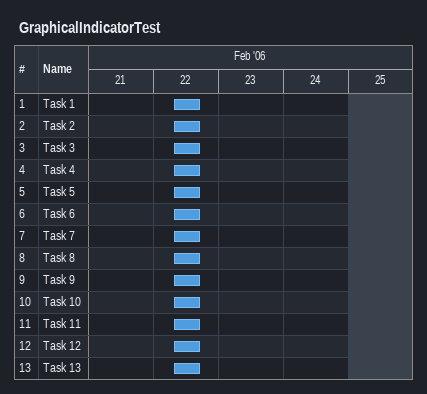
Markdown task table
GraphicalIndicatorTest

| ID | Task | Start | Finish |
|---|---|---|---|
| 1 | Task 1 | 2006-02-22 | 2006-02-22 |
| 2 | Task 2 | 2006-02-22 | 2006-02-22 |
| 3 | Task 3 | 2006-02-22 | 2006-02-22 |
| 4 | Task 4 | 2006-02-22 | 2006-02-22 |
| 5 | Task 5 | 2006-02-22 | 2006-02-22 |
| 6 | Task 6 | 2006-02-22 | 2006-02-22 |
| 7 | Task 7 | 2006-02-22 | 2006-02-22 |
| 8 | Task 8 | 2006-02-22 | 2006-02-22 |
| 9 | Task 9 | 2006-02-22 | 2006-02-22 |
| 10 | Task 10 | 2006-02-22 | 2006-02-22 |
| 11 | Task 11 | 2006-02-22 | 2006-02-22 |
| 12 | Task 12 | 2006-02-22 | 2006-02-22 |
| 13 | Task 13 | 2006-02-22 | 2006-02-22 |
